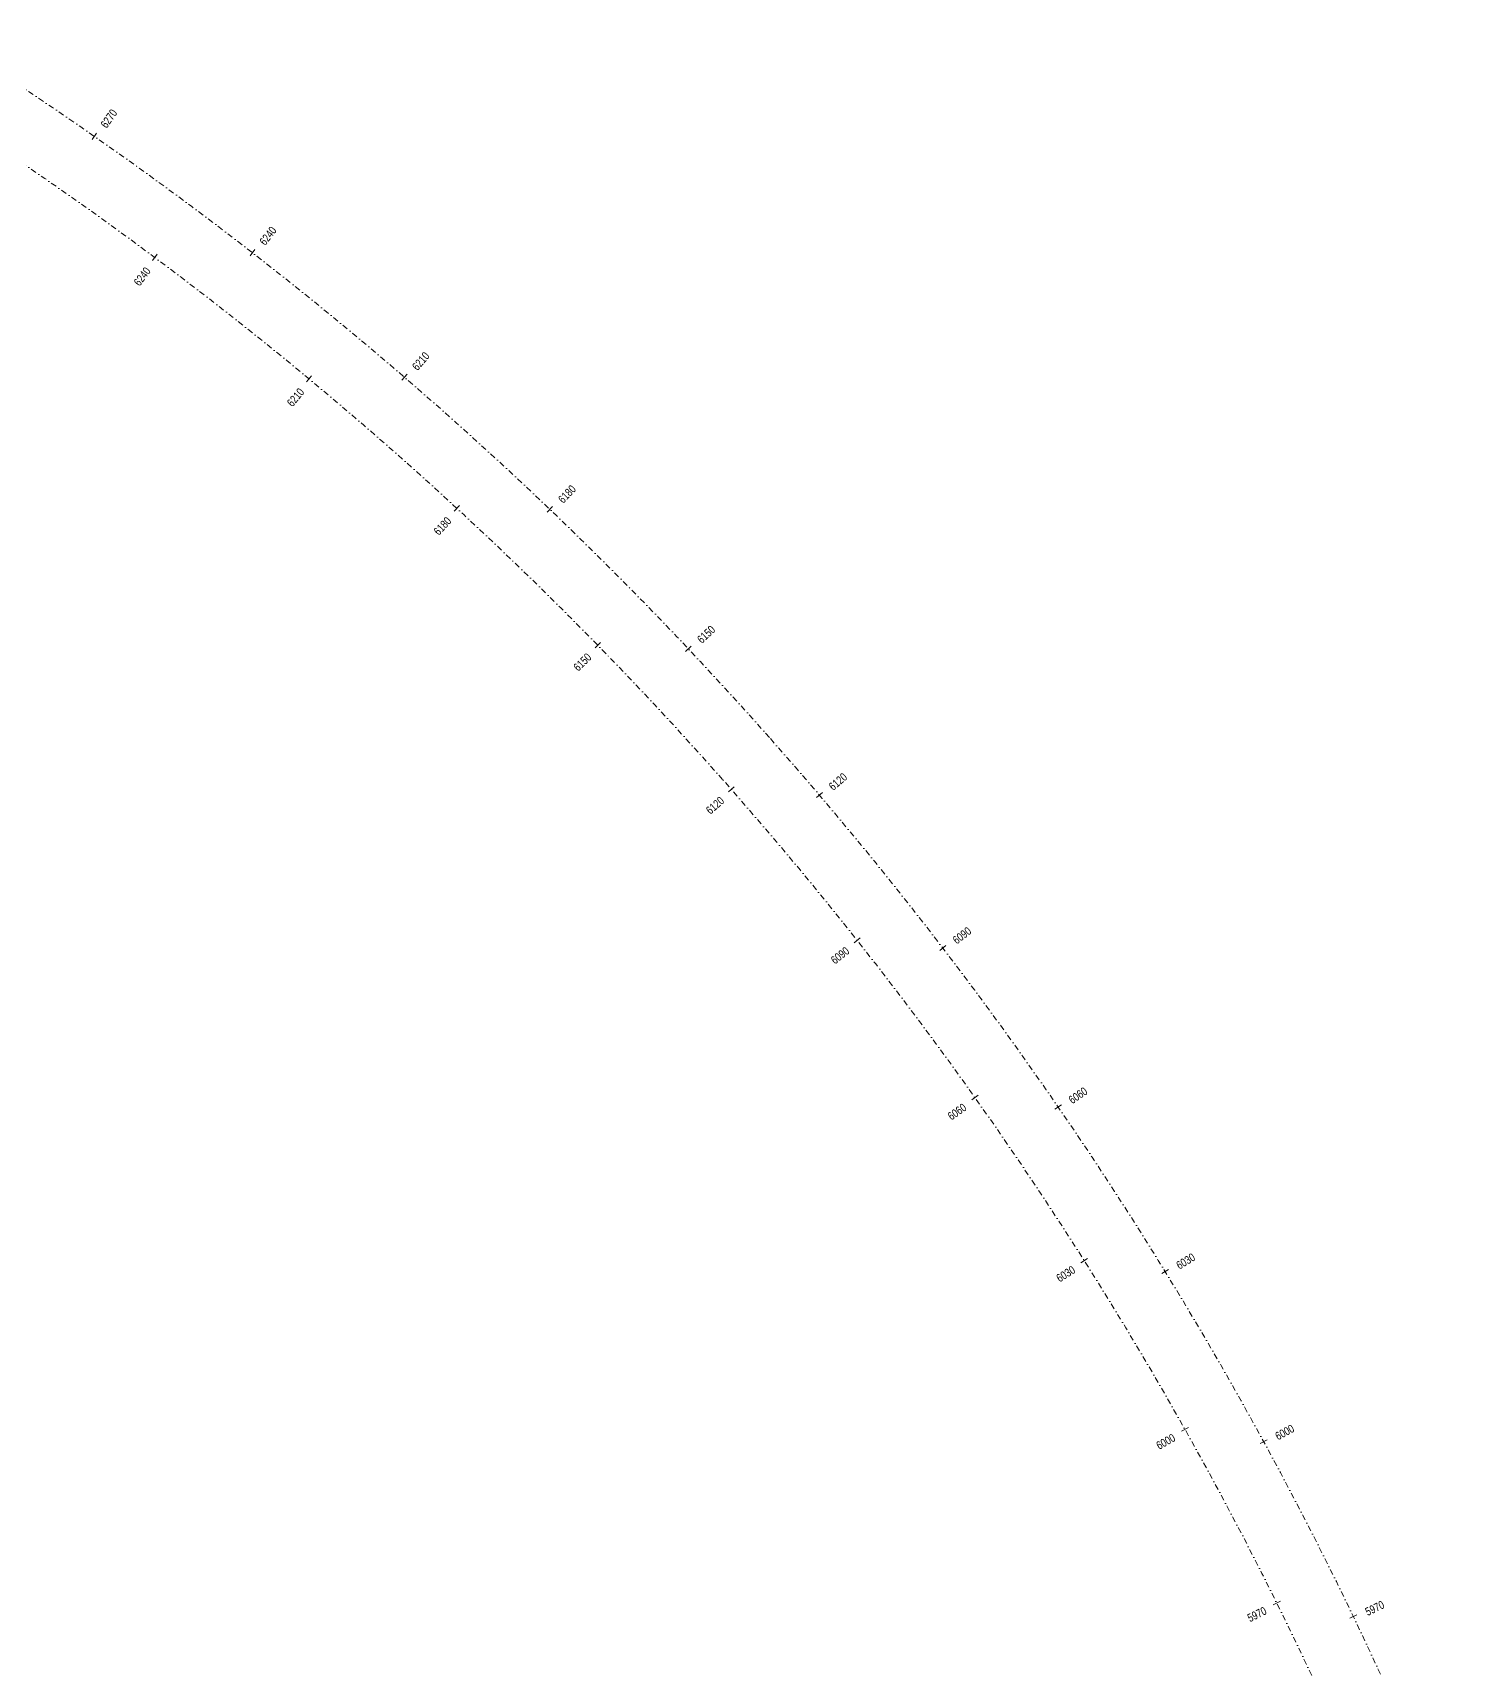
# Model space of a CAD drawing. Header units: metres. Extents: x 27146 to 29051, y 38350 to 42879.
# Drawn here: x 28690.1 to 28907.1, y 41161.3 to 41411.2 of the extents above; entities that cross this region are included whole.
import ezdxf

# ---------------------------------------------------------------- set-up
doc = ezdxf.new("R2010")
doc.units = ezdxf.units.M
doc.header["$MEASUREMENT"] = 0
doc.linetypes.add('DGN Style 4', pattern=[1.772068, 0.885481, -0.44274, 0.001107, -0.44274])
doc.layers.add('C-_RAILCHNG_T1', color=7, linetype='Continuous', lineweight=13)
doc.layers.add('C-_ROADMALG_E-', color=1, linetype='DGN Style 4', lineweight=13)
doc.styles.add('Style-WORKING', font='WORKING.shx')

msp = doc.modelspace()

# ---------------------------------------------------------------- linework, layer by layer
at = {"layer": 'C-_RAILCHNG_T1', "linetype": 'Continuous', "flags": 128}
for points in [[(28699.22, 41394.88), (28699.9, 41395.86)], [(28708.43, 41376.39), (28709.15, 41377.36)], [(28723.34, 41377.11), (28724.08, 41378.06)], [(28731.98, 41357.86), (28732.74, 41358.79)], [(28746.53, 41358.12), (28747.31, 41359.03)], [(28754.52, 41338.12), (28755.34, 41339.01)], [(28768.71, 41337.97), (28769.54, 41338.84)], [(28776.01, 41317.24), (28776.87, 41318.08)], [(28789.82, 41316.71), (28790.7, 41317.53)], [(28796.38, 41295.26), (28797.28, 41296.05)], [(28809.82, 41294.39), (28810.73, 41295.17)], [(28815.57, 41272.24), (28816.51, 41272.99)], [(28828.64, 41271.07), (28829.59, 41271.8)], [(28833.53, 41248.26), (28834.51, 41248.95)], [(28846.24, 41246.82), (28847.23, 41247.5)], [(28850.22, 41223.37), (28851.23, 41224.01)], [(28862.57, 41221.7), (28863.6, 41222.33)], [(28865.58, 41197.65), (28866.63, 41198.23)], [(28877.6, 41195.77), (28878.65, 41196.34)], [(28879.58, 41171.15), (28880.66, 41171.68)], [(28891.27, 41169.1), (28892.35, 41169.62)]]:
    msp.add_lwpolyline(points, dxfattribs=at)
at = {"layer": 'C-_ROADMALG_E-', "color": 7, "linetype": 'DGN Style 4', "lineweight": 13}
for radius, start, end in [(584.01, 41.52629, 57.91375), (574.41, 41.52048, 57.91375), (584.01, 21.96102, 41.54833), (574.41, 21.96102, 41.54751)]:
    msp.add_arc((28365.43, 40916.38), radius, start, end, dxfattribs=at)

# ---------------------------------------------------------------- texts
at = {"layer": 'C-_RAILCHNG_T1', "linetype": 'Continuous', "char_height": 1.25, "line_spacing_factor": 1.464, "style": 'Style-WORKING'}
for s, insert, attachment_point, rotation in [('\\H1x;\\W0.8;6270', (28701.45, 41396.49), 7, 55.1017), ('\\H1x;\\W0.8;6240', (28725.66, 41378.6), 7, 52.1584), ('\\H1x;\\W0.8;6240', (28707.76, 41375.15), 6, 53.2908), ('\\H1x;\\W0.8;6210', (28748.92, 41359.49), 7, 49.2152), ('\\H1x;\\W0.8;6210', (28731.24, 41356.65), 6, 50.2984), ('\\H1x;\\W0.8;6180', (28771.17, 41339.22), 7, 46.272), ('\\H1x;\\W0.8;6180', (28753.73, 41336.95), 6, 47.306), ('\\H1x;\\W0.8;6150', (28792.34, 41317.83), 7, 43.3288), ('\\H1x;\\W0.8;6150', (28775.15, 41316.11), 6, 44.3136), ('\\H1x;\\W0.8;6120', (28812.39, 41295.38), 7, 40.3855), ('\\H1x;\\W0.8;6120', (28795.46, 41294.18), 6, 41.3212), ('\\H1x;\\W0.8;6090', (28831.26, 41271.93), 7, 37.4423), ('\\H1x;\\W0.8;6090', (28814.6, 41271.21), 6, 38.3288), ('\\H1x;\\W0.8;6060', (28848.9, 41247.54), 7, 34.4991), ('\\H1x;\\W0.8;6060', (28832.51, 41247.28), 6, 35.3363), ('\\H1x;\\W0.8;6030', (28865.27, 41222.28), 7, 31.5558), ('\\H1x;\\W0.8;6030', (28849.15, 41222.45), 6, 32.3439), ('\\H1x;\\W0.8;6000', (28864.46, 41196.78), 6, 29.3515), ('\\H1x;\\W0.8;6000', (28880.32, 41196.21), 7, 28.6126), ('\\H1x;\\W0.8;5970', (28878.42, 41170.34), 6, 26.3591), ('\\H1x;\\W0.8;5970', (28894.01, 41169.4), 7, 25.6694)]:
    msp.add_mtext(s, dxfattribs=dict(at, insert=insert, attachment_point=attachment_point, rotation=rotation))

doc.saveas('drawing.dxf')
